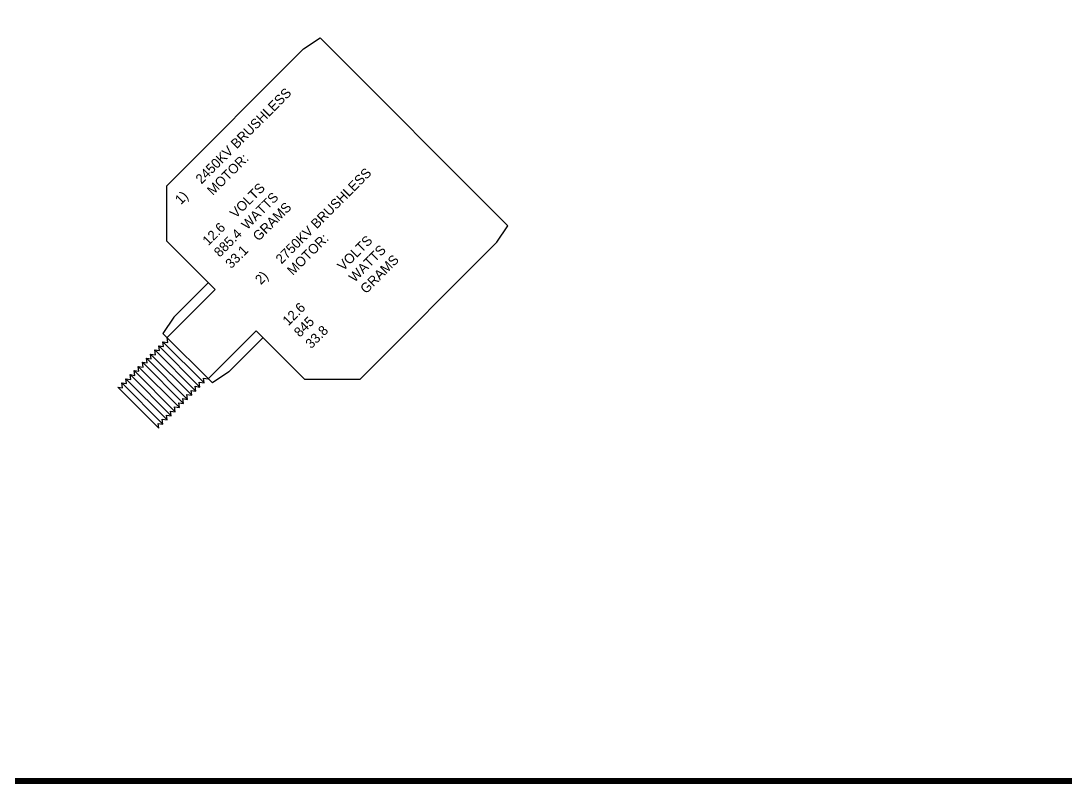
# Model space of a CAD drawing. Header units: inches. Extents: x -1 to 333, y -1 to 223.
# Drawn here: x 51.3 to 105.2, y -1.2 to 38.1 of the extents above; entities that cross this region are included whole.
import ezdxf
from ezdxf.enums import TextEntityAlignment as Align

# ---------------------------------------------------------------- set-up
doc = ezdxf.new("R2010")
doc.units = ezdxf.units.IN
doc.header["$MEASUREMENT"] = 0
doc.layers.add('TITLE', color=7, linetype='Continuous')
doc.styles.add('ITALIC', font='ITALIC')
doc.styles.add('SIMPLEX', font='SIMPLEX')

# ---------------------------------------------------------------- blocks, each defined once
blk = doc.blocks.new('NO_NUM_acade_title')
at = {"layer": 'TITLE', "const_width": 0.0312}
blk.add_lwpolyline([(30.5938, 0.2813), (30.5938, 22.1771), (30.3438, 22.4271), (0.2813, 22.4271), (0.0313, 22.1771), (0.0313, 0.2813), (0.2813, 0.0313), (30.3438, 0.0313)], close=True, dxfattribs=at)
at = {"layer": 'TITLE', "color": 1, "style": 'ITALIC'}
for tag, height, p in [('TITLE#1', 0.125, (32.1562, 3.4062)), ('TITLE#2', 0.125, (32.1562, 3.2039)), ('TITLE#3', 0.125, (32.1562, 3.0015)), ('TITLE#4', 0.125, (32.1562, 2.7991)), ('DWG#', 0.2, (32.1562, 0.8263))]:
    blk.add_attdef(tag, text='', height=height, dxfattribs=at).set_placement(p, align=Align.CENTER)
at = {"layer": 'TITLE', "color": 1, "style": 'SIMPLEX'}
blk.add_attdef('CAD#', (30.8255, 1.958), '', height=0.0938, rotation=90, dxfattribs=at)
at = {"layer": 'TITLE', "color": 1}
for tag, p, height, style in [('ENGINEER', (31.2369, 1.958), 0.0938, 'ITALIC'), ('CHKDBY', (32.4242, 1.9582), 0.0938, 'ITALIC'), ('JOB#', (31.4636, 1.6437), 0.0938, 'SIMPLEX'), ('DRAWNBY', (32.4941, 1.6437), 0.0938, 'ITALIC'), ('SCALE', (31.3531, 1.3438), 0.0938, 'SIMPLEX'), ('DATE', (32.4083, 1.3438), 0.0938, 'SIMPLEX'), ('SHTS', (32.5317, 0.2504), 0.2, 'ITALIC')]:
    blk.add_attdef(tag, p, '', height=height, dxfattribs=dict(at, style=style))
at = {"layer": 'TITLE', "color": 1, "style": 'ITALIC'}
blk.add_attdef('SH#', text='', height=0.2, dxfattribs=at).set_placement((31.8807, 0.2504), align=Align.RIGHT)
at = {"layer": 'TITLE', "color": 7, "flags": 9}
blk.add_attdef('WD_TB', (31.2188, 0.0313), '', height=0.125, dxfattribs=at)
blk = doc.blocks.new('Brushless Motor')
for p, q in [((-3.146, 17.063), (-5.146, 15.063)), ((-3.146, 17.063), (6.854, 17.063)), ((6.854, 17.063), (7.854, 16.863)), ((7.854, 16.863), (7.854, 3.163)), ((-5.146, 11.513), (-5.146, 15.063)), ((-7.646, 12.013), (-8.646, 11.813)), ((-7.646, 12.013), (-5.146, 12.013)), ((-12.246, 11.513), (-12.246, 8.513)), ((-12.246, 11.513), (-12.096, 11.313)), ((-12.096, 11.313), (-11.946, 11.513)), ((-11.946, 11.513), (-11.946, 8.513)), ((-11.946, 11.513), (-11.796, 11.313)), ((-11.796, 11.313), (-11.646, 11.513)), ((-11.646, 11.513), (-11.646, 8.513)), ((-11.646, 11.513), (-11.496, 11.313)), ((-11.496, 11.313), (-11.346, 11.513)), ((-11.346, 11.513), (-11.346, 8.513)), ((-11.346, 11.513), (-11.196, 11.313)), ((-11.196, 11.313), (-11.046, 11.513)), ((-11.046, 11.513), (-11.046, 8.513)), ((-11.046, 11.513), (-10.896, 11.313)), ((-10.896, 11.313), (-10.746, 11.513)), ((-10.746, 11.513), (-10.746, 8.513)), ((-10.746, 11.513), (-10.596, 11.313)), ((-10.596, 11.313), (-10.446, 11.513)), ((-10.446, 11.513), (-10.446, 8.513)), ((-10.446, 11.513), (-10.296, 11.313)), ((-10.296, 11.313), (-10.146, 11.513)), ((-10.146, 11.513), (-10.146, 8.513)), ((-10.146, 11.513), (-9.996, 11.313)), ((-9.996, 11.313), (-9.846, 11.513)), ((-9.846, 11.513), (-9.846, 8.513)), ((-9.846, 11.513), (-9.696, 11.313)), ((-9.696, 11.313), (-9.546, 11.513)), ((-9.546, 11.513), (-9.546, 8.513)), ((-9.546, 11.513), (-9.396, 11.313)), ((-9.396, 11.313), (-9.246, 11.513)), ((-9.246, 11.513), (-9.246, 8.513)), ((-9.246, 11.513), (-9.096, 11.313)), ((-9.096, 11.313), (-8.946, 11.513)), ((-8.946, 11.513), (-8.946, 8.513)), ((-8.946, 11.513), (-8.796, 11.313)), ((-8.796, 11.313), (-8.646, 11.513)), ((-8.646, 11.813), (-8.646, 8.213)), ((-8.646, 11.513), (-5.146, 11.513)), ((-12.246, 8.513), (-12.096, 8.713)), ((-12.096, 8.713), (-11.946, 8.513)), ((-11.946, 8.513), (-11.796, 8.713)), ((-11.796, 8.713), (-11.646, 8.513)), ((-11.646, 8.513), (-11.496, 8.713)), ((-11.496, 8.713), (-11.346, 8.513)), ((-11.346, 8.513), (-11.196, 8.713)), ((-11.196, 8.713), (-11.046, 8.513)), ((-11.046, 8.513), (-10.896, 8.713)), ((-10.896, 8.713), (-10.746, 8.513)), ((-10.746, 8.513), (-10.596, 8.713)), ((-10.596, 8.713), (-10.446, 8.513)), ((-10.446, 8.513), (-10.296, 8.713)), ((-10.296, 8.713), (-10.146, 8.513)), ((-10.146, 8.513), (-9.996, 8.713)), ((-9.996, 8.713), (-9.846, 8.513)), ((-9.846, 8.513), (-9.696, 8.713)), ((-9.696, 8.713), (-9.546, 8.513)), ((-9.546, 8.513), (-9.396, 8.713)), ((-9.396, 8.713), (-9.246, 8.513)), ((-9.246, 8.513), (-9.096, 8.713)), ((-9.096, 8.713), (-8.946, 8.513)), ((-8.946, 8.513), (-8.796, 8.713)), ((-8.796, 8.713), (-8.646, 8.513)), ((-8.646, 8.513), (-5.146, 8.513)), ((-7.646, 8.013), (-8.646, 8.213)), ((-5.146, 8.513), (-5.146, 4.963)), ((-7.646, 8.013), (-5.146, 8.013)), ((-3.146, 2.963), (-5.146, 4.963)), ((-3.146, 2.963), (6.854, 2.963)), ((6.854, 2.963), (7.854, 3.163))]:
    blk.add_line(p, q)
at = {"insert": (-3.816, 16.338), "char_height": 0.5, "attachment_point": 1}
blk.add_mtext_dynamic_manual_height_columns('\\pxi-3,l4,ql,t4;1)^I2450KV BRUSHLESS MOTOR:\\P\\pi0,l0,tz;\\P12.6 ^IVOLTS\\P885.4 ^IWATTS \\P33.1 ^IGRAMS\\P\\P\\pi-3,l4,t4;2)^I2750KV BRUSHLESS MOTOR:\\P\\pi0,l0,tz;\\P12.6^I^IVOLTS\\P845^I^IWATTS \\P33.8^I^IGRAMS', width=10.7759, gutter_width=1, heights=[13.047], dxfattribs=at)

msp = doc.modelspace()

# ---------------------------------------------------------------- block references
at = {"xscale": 10, "yscale": 10, "zscale": 10}
msp.add_blockref('NO_NUM_acade_title', (-1.406, -1.406), dxfattribs=at)
at = {"rotation": 45.00000000000003}
msp.add_blockref('Brushless Motor', (73.081, 19.735), dxfattribs=at)

doc.saveas('drawing.dxf')
